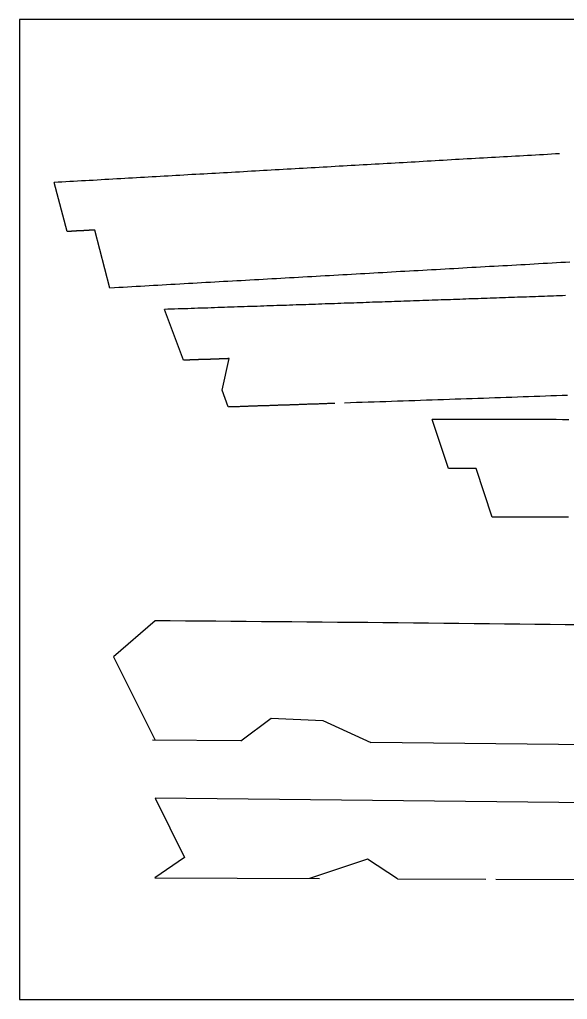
# Model space of a CAD drawing. Extents: x -537 to 363, y 432 to 791.
# Drawn here: x -537.1 to -481.2, y 691.1 to 791.1 of the extents above; entities that cross this region are included whole.
import ezdxf

# ---------------------------------------------------------------- set-up
doc = ezdxf.new("R2010")
doc.units = 0
doc.layers.get('0').update_dxf_attribs({"linetype": 'CONTINUOUS'})
doc.layers.add('90X10', color=1, linetype='CONTINUOUS')

msp = doc.modelspace()

# ---------------------------------------------------------------- linework, layer by layer
for p, q in [((-532.22, 769.44), (-533.54, 774.45)), ((-527.84, 763.68), (-529.4, 769.6)), ((-520.36, 756.31), (-522.27, 761.49)), ((-516.41, 753.25), (-515.7, 756.47)), ((-515.78, 751.54), (-516.41, 753.25)), ((-493.31, 745.26), (-494.97, 750.27)), ((-488.87, 740.3), (-490.5, 745.25)), ((-514.51, 717.45), (-511.39, 719.79)), ((-511.39, 719.79), (-506.14, 719.54)), ((-506.14, 719.54), (-501.24, 717.3)), ((-514.51, 717.45), (-523.5, 717.55)), ((-460.43, 716.85), (-501.24, 717.3)), ((-469.15, 711.03), (-523.24, 711.61)), ((-501.57, 705.4), (-507.49, 703.43)), ((-498.51, 703.39), (-501.57, 705.4)), ((-523.26, 703.48), (-506.49, 703.42)), ((-498.51, 703.39), (-489.51, 703.36)), ((-488.51, 703.35), (-427.44, 703.11))]:
    msp.add_line(p, q)
at = {"linetype": 'CONTINUOUS'}
for p, q in [((-523.24, 729.72), (-527.49, 726.04)), ((-527.49, 726.04), (-523.24, 717.55)), ((-523.24, 711.61), (-520.24, 705.57)), ((-520.24, 705.57), (-523.26, 703.48))]:
    msp.add_line(p, q, dxfattribs=at)
for points in [[(-482, 777.38, 0), (-482.41, 777.36, 0), (-482.82, 777.34, 0), (-483.23, 777.31, 0), (-483.63, 777.29, 0), (-484.04, 777.27, 0), (-484.45, 777.24, 0), (-484.86, 777.22, 0), (-485.27, 777.2, 0), (-485.68, 777.17, 0), (-486.08, 777.15, 0), (-486.49, 777.13, 0), (-486.9, 777.1, 0), (-487.31, 777.08, 0), (-487.72, 777.06, 0), (-488.13, 777.03, 0), (-488.54, 777.01, 0), (-488.95, 776.99, 0), (-489.35, 776.96, 0), (-489.76, 776.94, 0), (-490.17, 776.92, 0), (-490.58, 776.89, 0), (-490.99, 776.87, 0), (-491.4, 776.85, 0), (-491.81, 776.82, 0), (-492.22, 776.8, 0), (-492.62, 776.78, 0), (-493.03, 776.75, 0), (-493.44, 776.73, 0), (-493.85, 776.71, 0), (-494.26, 776.68, 0), (-494.67, 776.66, 0), (-495.08, 776.64, 0), (-495.49, 776.61, 0), (-495.89, 776.59, 0), (-496.3, 776.57, 0), (-496.71, 776.54, 0), (-497.12, 776.52, 0), (-497.53, 776.5, 0), (-497.94, 776.47, 0), (-498.35, 776.45, 0), (-498.75, 776.43, 0), (-499.16, 776.4, 0), (-499.57, 776.38, 0), (-499.98, 776.36, 0), (-500.39, 776.33, 0), (-500.8, 776.31, 0), (-501.2, 776.29, 0), (-501.61, 776.26, 0), (-502.02, 776.24, 0), (-502.43, 776.22, 0), (-502.84, 776.19, 0), (-503.25, 776.17, 0), (-503.65, 776.15, 0), (-504.06, 776.12, 0), (-504.47, 776.1, 0), (-504.88, 776.08, 0), (-505.28, 776.05, 0), (-505.69, 776.03, 0), (-506.1, 776.01, 0), (-506.51, 775.98, 0), (-506.91, 775.96, 0), (-507.32, 775.94, 0), (-507.73, 775.91, 0), (-508.13, 775.89, 0), (-508.54, 775.87, 0), (-508.95, 775.85, 0), (-509.36, 775.82, 0), (-509.76, 775.8, 0), (-510.17, 775.78, 0), (-510.58, 775.75, 0), (-510.98, 775.73, 0), (-511.39, 775.71, 0), (-511.8, 775.68, 0), (-512.2, 775.66, 0), (-512.61, 775.64, 0), (-513.01, 775.61, 0), (-513.42, 775.59, 0), (-513.83, 775.57, 0), (-514.23, 775.54, 0), (-514.64, 775.52, 0), (-515.04, 775.5, 0), (-515.45, 775.48, 0), (-515.85, 775.45, 0), (-516.26, 775.43, 0), (-516.66, 775.41, 0), (-517.07, 775.38, 0), (-517.47, 775.36, 0), (-517.88, 775.34, 0), (-518.28, 775.31, 0), (-518.69, 775.29, 0), (-519.09, 775.27, 0), (-519.5, 775.25, 0), (-519.9, 775.22, 0), (-520.3, 775.2, 0), (-520.71, 775.18, 0), (-521.11, 775.15, 0), (-521.51, 775.13, 0), (-521.92, 775.11, 0), (-522.32, 775.08, 0), (-522.72, 775.06, 0), (-523.13, 775.04, 0), (-523.53, 775.02, 0), (-523.93, 774.99, 0), (-524.33, 774.97, 0), (-524.74, 774.95, 0), (-525.14, 774.92, 0), (-525.54, 774.9, 0), (-525.94, 774.88, 0), (-526.34, 774.86, 0), (-526.74, 774.83, 0), (-527.14, 774.81, 0), (-527.55, 774.79, 0), (-527.95, 774.77, 0), (-528.35, 774.74, 0), (-528.75, 774.72, 0), (-529.15, 774.7, 0), (-529.55, 774.67, 0), (-529.95, 774.65, 0), (-530.35, 774.63, 0), (-530.75, 774.61, 0), (-531.15, 774.59, 0), (-531.55, 774.56, 0), (-531.95, 774.54, 0), (-532.34, 774.52, 0), (-532.74, 774.5, 0), (-533.14, 774.47, 0), (-533.54, 774.45, 0)], [(-529.4, 769.6, 0), (-529.41, 769.6, 0), (-529.42, 769.6, 0), (-529.44, 769.6, 0), (-529.45, 769.6, 0), (-529.46, 769.59, 0), (-529.47, 769.59, 0), (-529.49, 769.59, 0), (-529.5, 769.59, 0), (-529.51, 769.59, 0), (-529.52, 769.59, 0), (-529.54, 769.59, 0), (-529.55, 769.59, 0), (-529.56, 769.59, 0), (-529.58, 769.59, 0), (-529.59, 769.59, 0), (-529.6, 769.59, 0), (-529.61, 769.59, 0), (-529.63, 769.59, 0), (-529.64, 769.58, 0), (-529.65, 769.58, 0), (-529.66, 769.58, 0), (-529.68, 769.58, 0), (-529.69, 769.58, 0), (-529.7, 769.58, 0), (-529.72, 769.58, 0), (-529.73, 769.58, 0), (-529.74, 769.58, 0), (-529.75, 769.58, 0), (-529.76, 769.58, 0), (-529.78, 769.58, 0), (-529.79, 769.58, 0), (-529.8, 769.58, 0), (-529.82, 769.57, 0), (-529.83, 769.57, 0), (-529.84, 769.57, 0), (-529.85, 769.57, 0), (-529.87, 769.57, 0), (-529.88, 769.57, 0), (-529.89, 769.57, 0), (-529.9, 769.57, 0), (-529.92, 769.57, 0), (-529.93, 769.57, 0), (-529.94, 769.57, 0), (-529.96, 769.57, 0), (-529.97, 769.57, 0), (-529.98, 769.57, 0), (-529.99, 769.56, 0), (-530.01, 769.56, 0), (-530.02, 769.56, 0), (-530.03, 769.56, 0), (-530.04, 769.56, 0), (-530.06, 769.56, 0), (-530.07, 769.56, 0), (-530.08, 769.56, 0), (-530.09, 769.56, 0), (-530.11, 769.56, 0), (-530.12, 769.56, 0), (-530.13, 769.56, 0), (-530.14, 769.56, 0), (-530.16, 769.55, 0), (-530.17, 769.55, 0), (-530.18, 769.55, 0), (-530.2, 769.55, 0), (-530.21, 769.55, 0), (-530.22, 769.55, 0), (-530.23, 769.55, 0), (-530.25, 769.55, 0), (-530.26, 769.55, 0), (-530.27, 769.55, 0), (-530.28, 769.55, 0), (-530.3, 769.55, 0), (-530.31, 769.55, 0), (-530.32, 769.55, 0), (-530.34, 769.54, 0), (-530.35, 769.54, 0), (-530.36, 769.54, 0), (-530.37, 769.54, 0), (-530.38, 769.54, 0), (-530.4, 769.54, 0), (-530.41, 769.54, 0), (-530.42, 769.54, 0), (-530.44, 769.54, 0), (-530.45, 769.54, 0), (-530.46, 769.54, 0), (-530.47, 769.54, 0), (-530.49, 769.54, 0), (-530.5, 769.54, 0), (-530.51, 769.53, 0), (-530.52, 769.53, 0), (-530.54, 769.53, 0), (-530.55, 769.53, 0), (-530.56, 769.53, 0), (-530.58, 769.53, 0), (-530.59, 769.53, 0), (-530.6, 769.53, 0), (-530.61, 769.53, 0), (-530.63, 769.53, 0), (-530.64, 769.53, 0), (-530.65, 769.53, 0), (-530.66, 769.53, 0), (-530.68, 769.53, 0), (-530.69, 769.53, 0), (-530.7, 769.52, 0), (-530.71, 769.52, 0), (-530.73, 769.52, 0), (-530.74, 769.52, 0), (-530.75, 769.52, 0), (-530.76, 769.52, 0), (-530.78, 769.52, 0), (-530.79, 769.52, 0), (-530.8, 769.52, 0), (-530.82, 769.52, 0), (-530.83, 769.52, 0), (-530.84, 769.52, 0), (-530.85, 769.52, 0), (-530.87, 769.52, 0), (-530.88, 769.51, 0), (-530.89, 769.51, 0), (-530.9, 769.51, 0), (-530.92, 769.51, 0), (-530.93, 769.51, 0), (-530.94, 769.51, 0), (-530.95, 769.51, 0), (-530.97, 769.51, 0), (-530.98, 769.51, 0), (-530.99, 769.51, 0), (-531, 769.51, 0), (-531.02, 769.51, 0), (-531.03, 769.51, 0), (-531.04, 769.51, 0), (-531.05, 769.5, 0), (-531.07, 769.5, 0), (-531.08, 769.5, 0), (-531.09, 769.5, 0), (-531.11, 769.5, 0), (-531.12, 769.5, 0), (-531.13, 769.5, 0), (-531.14, 769.5, 0), (-531.16, 769.5, 0), (-531.17, 769.5, 0), (-531.18, 769.5, 0), (-531.19, 769.5, 0), (-531.21, 769.5, 0), (-531.22, 769.5, 0), (-531.23, 769.5, 0), (-531.25, 769.5, 0), (-531.26, 769.49, 0), (-531.27, 769.49, 0), (-531.28, 769.49, 0), (-531.3, 769.49, 0), (-531.31, 769.49, 0), (-531.32, 769.49, 0), (-531.33, 769.49, 0), (-531.35, 769.49, 0), (-531.36, 769.49, 0), (-531.37, 769.49, 0), (-531.38, 769.49, 0), (-531.4, 769.49, 0), (-531.41, 769.49, 0), (-531.42, 769.49, 0), (-531.43, 769.48, 0), (-531.45, 769.48, 0), (-531.46, 769.48, 0), (-531.47, 769.48, 0), (-531.49, 769.48, 0), (-531.5, 769.48, 0), (-531.51, 769.48, 0), (-531.52, 769.48, 0), (-531.54, 769.48, 0), (-531.55, 769.48, 0), (-531.56, 769.48, 0), (-531.57, 769.48, 0), (-531.59, 769.48, 0), (-531.6, 769.48, 0), (-531.61, 769.47, 0), (-531.62, 769.47, 0), (-531.64, 769.47, 0), (-531.65, 769.47, 0), (-531.66, 769.47, 0), (-531.67, 769.47, 0), (-531.69, 769.47, 0), (-531.7, 769.47, 0), (-531.71, 769.47, 0), (-531.73, 769.47, 0), (-531.74, 769.47, 0), (-531.75, 769.47, 0), (-531.76, 769.47, 0), (-531.77, 769.47, 0), (-531.79, 769.46, 0), (-531.8, 769.46, 0), (-531.81, 769.46, 0), (-531.83, 769.46, 0), (-531.84, 769.46, 0), (-531.85, 769.46, 0), (-531.86, 769.46, 0), (-531.88, 769.46, 0), (-531.89, 769.46, 0), (-531.9, 769.46, 0), (-531.91, 769.46, 0), (-531.93, 769.46, 0), (-531.94, 769.46, 0), (-531.95, 769.46, 0), (-531.97, 769.45, 0), (-531.98, 769.45, 0), (-531.99, 769.45, 0), (-532, 769.45, 0), (-532.01, 769.45, 0), (-532.03, 769.45, 0), (-532.04, 769.45, 0), (-532.05, 769.45, 0), (-532.07, 769.45, 0), (-532.08, 769.45, 0), (-532.09, 769.45, 0), (-532.1, 769.45, 0), (-532.12, 769.45, 0), (-532.13, 769.45, 0), (-532.14, 769.44, 0), (-532.15, 769.44, 0), (-532.17, 769.44, 0), (-532.18, 769.44, 0), (-532.19, 769.44, 0), (-532.2, 769.44, 0), (-532.22, 769.44, 0)], [(-480.95, 766.32, 0), (-481.4, 766.29, 0), (-481.86, 766.27, 0), (-482.31, 766.24, 0), (-482.76, 766.22, 0), (-483.22, 766.19, 0), (-483.67, 766.17, 0), (-484.13, 766.14, 0), (-484.58, 766.12, 0), (-485.04, 766.09, 0), (-485.49, 766.06, 0), (-485.95, 766.04, 0), (-486.4, 766.01, 0), (-486.86, 765.99, 0), (-487.31, 765.96, 0), (-487.77, 765.94, 0), (-488.22, 765.91, 0), (-488.68, 765.88, 0), (-489.13, 765.86, 0), (-489.58, 765.83, 0), (-490.04, 765.81, 0), (-490.49, 765.78, 0), (-490.95, 765.76, 0), (-491.4, 765.73, 0), (-491.86, 765.7, 0), (-492.31, 765.68, 0), (-492.76, 765.65, 0), (-493.22, 765.63, 0), (-493.67, 765.6, 0), (-494.13, 765.58, 0), (-494.58, 765.55, 0), (-495.04, 765.52, 0), (-495.49, 765.5, 0), (-495.94, 765.47, 0), (-496.4, 765.45, 0), (-496.85, 765.42, 0), (-497.31, 765.4, 0), (-497.76, 765.37, 0), (-498.21, 765.35, 0), (-498.67, 765.32, 0), (-499.12, 765.29, 0), (-499.57, 765.27, 0), (-500.03, 765.24, 0), (-500.48, 765.22, 0), (-500.93, 765.19, 0), (-501.38, 765.17, 0), (-501.84, 765.14, 0), (-502.29, 765.12, 0), (-502.74, 765.09, 0), (-503.2, 765.06, 0), (-503.65, 765.04, 0), (-504.1, 765.01, 0), (-504.55, 764.99, 0), (-505, 764.96, 0), (-505.46, 764.94, 0), (-505.91, 764.91, 0), (-506.36, 764.88, 0), (-506.81, 764.86, 0), (-507.26, 764.83, 0), (-507.71, 764.81, 0), (-508.17, 764.78, 0), (-508.62, 764.76, 0), (-509.07, 764.73, 0), (-509.52, 764.71, 0), (-509.97, 764.68, 0), (-510.42, 764.66, 0), (-510.87, 764.63, 0), (-511.32, 764.61, 0), (-511.77, 764.58, 0), (-512.22, 764.55, 0), (-512.67, 764.53, 0), (-513.12, 764.5, 0), (-513.57, 764.48, 0), (-514.02, 764.45, 0), (-514.47, 764.43, 0), (-514.91, 764.4, 0), (-515.36, 764.38, 0), (-515.81, 764.35, 0), (-516.26, 764.33, 0), (-516.71, 764.3, 0), (-517.16, 764.28, 0), (-517.6, 764.25, 0), (-518.05, 764.23, 0), (-518.5, 764.2, 0), (-518.95, 764.18, 0), (-519.39, 764.15, 0), (-519.84, 764.13, 0), (-520.28, 764.1, 0), (-520.73, 764.08, 0), (-521.18, 764.05, 0), (-521.62, 764.03, 0), (-522.07, 764, 0), (-522.51, 763.98, 0), (-522.96, 763.95, 0), (-523.4, 763.93, 0), (-523.85, 763.9, 0), (-524.29, 763.88, 0), (-524.74, 763.85, 0), (-525.18, 763.83, 0), (-525.62, 763.8, 0), (-526.07, 763.78, 0), (-526.51, 763.75, 0), (-526.95, 763.73, 0), (-527.39, 763.7, 0), (-527.84, 763.68, 0)], [(-481.39, 762.9, 0), (-481.69, 762.89, 0), (-482, 762.88, 0), (-482.3, 762.87, 0), (-482.61, 762.86, 0), (-482.91, 762.85, 0), (-483.21, 762.84, 0), (-483.52, 762.83, 0), (-483.82, 762.82, 0), (-484.13, 762.81, 0), (-484.44, 762.79, 0), (-484.74, 762.78, 0), (-485.05, 762.77, 0), (-485.35, 762.76, 0), (-485.66, 762.75, 0), (-485.97, 762.74, 0), (-486.28, 762.73, 0), (-486.58, 762.72, 0), (-486.89, 762.71, 0), (-487.2, 762.7, 0), (-487.51, 762.69, 0), (-487.82, 762.68, 0), (-488.13, 762.67, 0), (-488.44, 762.65, 0), (-488.75, 762.64, 0), (-489.06, 762.63, 0), (-489.37, 762.62, 0), (-489.68, 762.61, 0), (-489.99, 762.6, 0), (-490.3, 762.59, 0), (-490.61, 762.58, 0), (-490.92, 762.57, 0), (-491.24, 762.56, 0), (-491.55, 762.55, 0), (-491.86, 762.53, 0), (-492.17, 762.52, 0), (-492.49, 762.51, 0), (-492.8, 762.5, 0), (-493.11, 762.49, 0), (-493.43, 762.48, 0), (-493.74, 762.47, 0), (-494.06, 762.46, 0), (-494.37, 762.45, 0), (-494.69, 762.44, 0), (-495, 762.43, 0), (-495.32, 762.41, 0), (-495.63, 762.4, 0), (-495.95, 762.39, 0), (-496.27, 762.38, 0), (-496.59, 762.37, 0), (-496.9, 762.36, 0), (-497.22, 762.35, 0), (-497.54, 762.34, 0), (-497.86, 762.33, 0), (-498.18, 762.32, 0), (-498.5, 762.3, 0), (-498.81, 762.29, 0), (-499.13, 762.28, 0), (-499.45, 762.27, 0), (-499.77, 762.26, 0), (-500.09, 762.25, 0), (-500.42, 762.24, 0), (-500.74, 762.23, 0), (-501.06, 762.22, 0), (-501.38, 762.21, 0), (-501.7, 762.19, 0), (-502.02, 762.18, 0), (-502.35, 762.17, 0), (-502.67, 762.16, 0), (-502.99, 762.15, 0), (-503.31, 762.14, 0), (-503.64, 762.13, 0), (-503.96, 762.12, 0), (-504.29, 762.1, 0), (-504.61, 762.09, 0), (-504.94, 762.08, 0), (-505.26, 762.07, 0), (-505.59, 762.06, 0), (-505.91, 762.05, 0), (-506.24, 762.04, 0), (-506.57, 762.03, 0), (-506.89, 762.01, 0), (-507.22, 762, 0), (-507.55, 761.99, 0), (-507.88, 761.98, 0), (-508.2, 761.97, 0), (-508.53, 761.96, 0), (-508.86, 761.95, 0), (-509.19, 761.94, 0), (-509.52, 761.92, 0), (-509.85, 761.91, 0), (-510.18, 761.9, 0), (-510.51, 761.89, 0), (-510.84, 761.88, 0), (-511.17, 761.87, 0), (-511.5, 761.86, 0), (-511.83, 761.85, 0), (-512.16, 761.84, 0), (-512.5, 761.82, 0), (-512.83, 761.81, 0), (-513.16, 761.8, 0), (-513.5, 761.79, 0), (-513.83, 761.78, 0), (-514.16, 761.77, 0), (-514.5, 761.76, 0), (-514.83, 761.75, 0), (-515.17, 761.73, 0), (-515.5, 761.72, 0), (-515.84, 761.71, 0), (-516.17, 761.7, 0), (-516.51, 761.69, 0), (-516.84, 761.68, 0), (-517.18, 761.66, 0), (-517.52, 761.65, 0), (-517.86, 761.64, 0), (-518.19, 761.63, 0), (-518.53, 761.62, 0), (-518.87, 761.61, 0), (-519.21, 761.6, 0), (-519.55, 761.59, 0), (-519.89, 761.57, 0), (-520.23, 761.56, 0), (-520.57, 761.55, 0), (-520.9, 761.54, 0), (-521.25, 761.53, 0), (-521.59, 761.52, 0), (-521.93, 761.51, 0), (-522.27, 761.5, 0)], [(-517.61, 756.4, 0), (-517.64, 756.4, 0), (-517.66, 756.4, 0), (-517.68, 756.4, 0), (-517.7, 756.4, 0), (-517.72, 756.4, 0), (-517.74, 756.4, 0), (-517.76, 756.4, 0), (-517.79, 756.4, 0), (-517.81, 756.4, 0), (-517.83, 756.4, 0), (-517.85, 756.4, 0), (-517.87, 756.4, 0), (-517.89, 756.39, 0), (-517.92, 756.39, 0), (-517.94, 756.39, 0), (-517.96, 756.39, 0), (-517.98, 756.39, 0), (-518, 756.39, 0), (-518.02, 756.39, 0), (-518.05, 756.39, 0), (-518.07, 756.39, 0), (-518.09, 756.39, 0), (-518.11, 756.39, 0), (-518.13, 756.39, 0), (-518.15, 756.39, 0), (-518.17, 756.39, 0), (-518.2, 756.38, 0), (-518.22, 756.38, 0), (-518.24, 756.38, 0), (-518.26, 756.38, 0), (-518.28, 756.38, 0), (-518.3, 756.38, 0), (-518.33, 756.38, 0), (-518.35, 756.38, 0), (-518.37, 756.38, 0), (-518.39, 756.38, 0), (-518.41, 756.38, 0), (-518.43, 756.38, 0), (-518.46, 756.38, 0), (-518.48, 756.38, 0), (-518.5, 756.38, 0), (-518.52, 756.37, 0), (-518.54, 756.37, 0), (-518.56, 756.37, 0), (-518.59, 756.37, 0), (-518.61, 756.37, 0), (-518.63, 756.37, 0), (-518.65, 756.37, 0), (-518.67, 756.37, 0), (-518.69, 756.37, 0), (-518.72, 756.37, 0), (-518.74, 756.37, 0), (-518.76, 756.37, 0), (-518.78, 756.37, 0), (-518.8, 756.37, 0), (-518.82, 756.36, 0), (-518.85, 756.36, 0), (-518.87, 756.36, 0), (-518.89, 756.36, 0), (-518.91, 756.36, 0), (-518.93, 756.36, 0), (-518.95, 756.36, 0), (-518.98, 756.36, 0), (-519, 756.36, 0), (-519.02, 756.36, 0), (-519.04, 756.36, 0), (-519.06, 756.36, 0), (-519.08, 756.36, 0), (-519.11, 756.36, 0), (-519.13, 756.35, 0), (-519.15, 756.35, 0), (-519.17, 756.35, 0), (-519.19, 756.35, 0), (-519.21, 756.35, 0), (-519.24, 756.35, 0), (-519.26, 756.35, 0), (-519.28, 756.35, 0), (-519.3, 756.35, 0), (-519.32, 756.35, 0), (-519.34, 756.35, 0), (-519.37, 756.35, 0), (-519.39, 756.35, 0), (-519.41, 756.34, 0), (-519.43, 756.34, 0), (-519.45, 756.34, 0), (-519.47, 756.34, 0), (-519.5, 756.34, 0), (-519.52, 756.34, 0), (-519.54, 756.34, 0), (-519.56, 756.34, 0), (-519.58, 756.34, 0), (-519.6, 756.34, 0), (-519.62, 756.34, 0), (-519.65, 756.34, 0), (-519.67, 756.34, 0), (-519.69, 756.34, 0), (-519.71, 756.33, 0), (-519.73, 756.33, 0), (-519.76, 756.33, 0), (-519.78, 756.33, 0), (-519.8, 756.33, 0), (-519.82, 756.33, 0), (-519.84, 756.33, 0), (-519.86, 756.33, 0), (-519.89, 756.33, 0), (-519.91, 756.33, 0), (-519.93, 756.33, 0), (-519.95, 756.33, 0), (-519.97, 756.33, 0), (-519.99, 756.33, 0), (-520.02, 756.32, 0), (-520.04, 756.32, 0), (-520.06, 756.32, 0), (-520.08, 756.32, 0), (-520.1, 756.32, 0), (-520.12, 756.32, 0), (-520.15, 756.32, 0), (-520.17, 756.32, 0), (-520.19, 756.32, 0), (-520.21, 756.32, 0), (-520.23, 756.32, 0), (-520.25, 756.32, 0), (-520.28, 756.32, 0), (-520.3, 756.32, 0), (-520.32, 756.31, 0), (-520.34, 756.31, 0), (-520.36, 756.31, 0)], [(-515.7, 756.47, 0), (-515.71, 756.47, 0), (-515.72, 756.47, 0), (-515.72, 756.47, 0), (-515.73, 756.47, 0), (-515.74, 756.47, 0), (-515.75, 756.47, 0), (-515.76, 756.47, 0), (-515.77, 756.47, 0), (-515.77, 756.47, 0), (-515.78, 756.47, 0), (-515.79, 756.47, 0), (-515.8, 756.47, 0), (-515.81, 756.47, 0), (-515.82, 756.47, 0), (-515.83, 756.47, 0), (-515.84, 756.46, 0), (-515.84, 756.46, 0), (-515.85, 756.46, 0), (-515.86, 756.46, 0), (-515.87, 756.46, 0), (-515.88, 756.46, 0), (-515.89, 756.46, 0), (-515.89, 756.46, 0), (-515.9, 756.46, 0), (-515.91, 756.46, 0), (-515.92, 756.46, 0), (-515.93, 756.46, 0), (-515.94, 756.46, 0), (-515.95, 756.46, 0), (-515.96, 756.46, 0), (-515.96, 756.46, 0), (-515.97, 756.46, 0), (-515.98, 756.46, 0), (-515.99, 756.46, 0), (-516, 756.46, 0), (-516.01, 756.46, 0), (-516.01, 756.46, 0), (-516.02, 756.46, 0), (-516.03, 756.46, 0), (-516.04, 756.46, 0), (-516.05, 756.46, 0), (-516.06, 756.46, 0), (-516.07, 756.46, 0), (-516.08, 756.46, 0), (-516.08, 756.46, 0), (-516.09, 756.46, 0), (-516.1, 756.46, 0), (-516.11, 756.46, 0), (-516.12, 756.46, 0), (-516.13, 756.46, 0), (-516.13, 756.45, 0), (-516.14, 756.45, 0), (-516.15, 756.45, 0), (-516.16, 756.45, 0), (-516.17, 756.45, 0), (-516.18, 756.45, 0), (-516.19, 756.45, 0), (-516.2, 756.45, 0), (-516.2, 756.45, 0), (-516.21, 756.45, 0), (-516.22, 756.45, 0), (-516.23, 756.45, 0), (-516.24, 756.45, 0), (-516.25, 756.45, 0), (-516.25, 756.45, 0), (-516.26, 756.45, 0), (-516.27, 756.45, 0), (-516.28, 756.45, 0), (-516.29, 756.45, 0), (-516.3, 756.45, 0), (-516.31, 756.45, 0), (-516.32, 756.45, 0), (-516.32, 756.45, 0), (-516.33, 756.45, 0), (-516.34, 756.45, 0), (-516.35, 756.45, 0), (-516.36, 756.45, 0), (-516.37, 756.45, 0), (-516.38, 756.45, 0), (-516.38, 756.45, 0), (-516.39, 756.45, 0), (-516.4, 756.45, 0), (-516.41, 756.45, 0), (-516.42, 756.45, 0), (-516.43, 756.44, 0), (-516.44, 756.44, 0), (-516.44, 756.44, 0), (-516.45, 756.44, 0), (-516.46, 756.44, 0), (-516.47, 756.44, 0), (-516.48, 756.44, 0), (-516.49, 756.44, 0), (-516.5, 756.44, 0), (-516.5, 756.44, 0), (-516.51, 756.44, 0), (-516.52, 756.44, 0), (-516.53, 756.44, 0), (-516.54, 756.44, 0), (-516.55, 756.44, 0), (-516.56, 756.44, 0), (-516.57, 756.44, 0), (-516.57, 756.44, 0), (-516.58, 756.44, 0), (-516.59, 756.44, 0), (-516.6, 756.44, 0), (-516.61, 756.44, 0), (-516.62, 756.44, 0), (-516.62, 756.44, 0), (-516.63, 756.44, 0), (-516.64, 756.44, 0), (-516.65, 756.44, 0), (-516.66, 756.44, 0), (-516.67, 756.44, 0), (-516.68, 756.44, 0), (-516.68, 756.44, 0), (-516.69, 756.44, 0), (-516.7, 756.43, 0), (-516.71, 756.43, 0), (-516.72, 756.43, 0), (-516.73, 756.43, 0), (-516.74, 756.43, 0), (-516.75, 756.43, 0), (-516.75, 756.43, 0), (-516.76, 756.43, 0), (-516.77, 756.43, 0), (-516.78, 756.43, 0), (-516.79, 756.43, 0), (-516.8, 756.43, 0), (-516.8, 756.43, 0), (-516.81, 756.43, 0), (-516.82, 756.43, 0), (-516.83, 756.43, 0), (-516.84, 756.43, 0), (-516.85, 756.43, 0), (-516.86, 756.43, 0), (-516.87, 756.43, 0), (-516.87, 756.43, 0), (-516.88, 756.43, 0), (-516.89, 756.43, 0), (-516.9, 756.43, 0), (-516.91, 756.43, 0), (-516.92, 756.43, 0), (-516.93, 756.43, 0), (-516.93, 756.43, 0), (-516.94, 756.43, 0), (-516.95, 756.43, 0), (-516.96, 756.43, 0), (-516.97, 756.43, 0), (-516.98, 756.43, 0), (-516.99, 756.43, 0), (-516.99, 756.42, 0), (-517, 756.42, 0), (-517.01, 756.42, 0), (-517.02, 756.42, 0), (-517.03, 756.42, 0), (-517.04, 756.42, 0), (-517.05, 756.42, 0), (-517.05, 756.42, 0), (-517.06, 756.42, 0), (-517.07, 756.42, 0), (-517.08, 756.42, 0), (-517.09, 756.42, 0), (-517.1, 756.42, 0), (-517.11, 756.42, 0), (-517.12, 756.42, 0), (-517.12, 756.42, 0), (-517.13, 756.42, 0), (-517.14, 756.42, 0), (-517.15, 756.42, 0), (-517.16, 756.42, 0), (-517.17, 756.42, 0), (-517.17, 756.42, 0), (-517.18, 756.42, 0), (-517.19, 756.42, 0), (-517.2, 756.42, 0), (-517.21, 756.42, 0), (-517.22, 756.42, 0), (-517.23, 756.42, 0), (-517.24, 756.42, 0), (-517.24, 756.42, 0), (-517.25, 756.42, 0), (-517.26, 756.42, 0), (-517.27, 756.42, 0), (-517.28, 756.42, 0), (-517.29, 756.42, 0), (-517.3, 756.41, 0), (-517.3, 756.41, 0), (-517.31, 756.41, 0), (-517.32, 756.41, 0), (-517.33, 756.41, 0), (-517.34, 756.41, 0), (-517.35, 756.41, 0), (-517.36, 756.41, 0), (-517.36, 756.41, 0), (-517.37, 756.41, 0), (-517.38, 756.41, 0), (-517.39, 756.41, 0), (-517.4, 756.41, 0), (-517.41, 756.41, 0), (-517.42, 756.41, 0), (-517.42, 756.41, 0), (-517.43, 756.41, 0), (-517.44, 756.41, 0), (-517.45, 756.41, 0), (-517.46, 756.41, 0), (-517.47, 756.41, 0), (-517.48, 756.41, 0), (-517.49, 756.41, 0), (-517.49, 756.41, 0), (-517.5, 756.41, 0), (-517.51, 756.41, 0), (-517.52, 756.41, 0), (-517.53, 756.41, 0), (-517.54, 756.41, 0), (-517.54, 756.41, 0), (-517.55, 756.41, 0), (-517.56, 756.41, 0), (-517.57, 756.41, 0), (-517.58, 756.41, 0), (-517.59, 756.4, 0), (-517.6, 756.4, 0), (-517.61, 756.4, 0), (-517.61, 756.4, 0)], [(-481.18, 752.72, 0), (-481.74, 752.7, 0), (-482.31, 752.68, 0), (-482.87, 752.66, 0), (-483.44, 752.64, 0), (-484.01, 752.62, 0), (-484.58, 752.6, 0), (-485.15, 752.58, 0), (-485.72, 752.56, 0), (-486.29, 752.54, 0), (-486.86, 752.52, 0), (-487.44, 752.5, 0), (-488.01, 752.48, 0), (-488.59, 752.46, 0), (-489.17, 752.44, 0), (-489.74, 752.42, 0), (-490.32, 752.4, 0), (-490.9, 752.38, 0), (-491.48, 752.36, 0), (-492.06, 752.34, 0), (-492.65, 752.32, 0), (-493.23, 752.3, 0), (-493.82, 752.28, 0), (-494.4, 752.26, 0), (-494.99, 752.24, 0), (-495.58, 752.22, 0), (-496.17, 752.2, 0), (-496.75, 752.18, 0), (-497.35, 752.16, 0), (-497.94, 752.14, 0), (-498.53, 752.12, 0), (-499.12, 752.1, 0), (-499.72, 752.08, 0), (-500.31, 752.06, 0), (-500.91, 752.04, 0), (-501.51, 752.02, 0), (-502.11, 752, 0), (-502.7, 751.98, 0), (-503.31, 751.96, 0), (-503.91, 751.93, 0)], [(-504.91, 751.9, 0), (-504.99, 751.9, 0), (-505.08, 751.89, 0), (-505.16, 751.89, 0), (-505.25, 751.89, 0), (-505.33, 751.89, 0), (-505.41, 751.88, 0), (-505.5, 751.88, 0), (-505.58, 751.88, 0), (-505.67, 751.88, 0), (-505.75, 751.87, 0), (-505.84, 751.87, 0), (-505.92, 751.87, 0), (-506, 751.86, 0), (-506.09, 751.86, 0), (-506.17, 751.86, 0), (-506.26, 751.86, 0), (-506.34, 751.85, 0), (-506.43, 751.85, 0), (-506.51, 751.85, 0), (-506.6, 751.84, 0), (-506.68, 751.84, 0), (-506.77, 751.84, 0), (-506.85, 751.84, 0), (-506.94, 751.83, 0), (-507.02, 751.83, 0), (-507.11, 751.83, 0), (-507.19, 751.82, 0), (-507.28, 751.82, 0), (-507.36, 751.82, 0), (-507.45, 751.82, 0), (-507.53, 751.81, 0), (-507.62, 751.81, 0), (-507.7, 751.81, 0), (-507.79, 751.8, 0), (-507.87, 751.8, 0), (-507.96, 751.8, 0), (-508.04, 751.79, 0), (-508.13, 751.79, 0), (-508.21, 751.79, 0), (-508.3, 751.79, 0), (-508.38, 751.78, 0), (-508.47, 751.78, 0), (-508.55, 751.78, 0), (-508.64, 751.77, 0), (-508.72, 751.77, 0), (-508.81, 751.77, 0), (-508.89, 751.77, 0), (-508.98, 751.76, 0), (-509.06, 751.76, 0), (-509.15, 751.76, 0), (-509.23, 751.75, 0), (-509.32, 751.75, 0), (-509.4, 751.75, 0), (-509.49, 751.75, 0), (-509.58, 751.74, 0), (-509.66, 751.74, 0), (-509.75, 751.74, 0), (-509.83, 751.74, 0), (-509.92, 751.73, 0), (-510, 751.73, 0), (-510.09, 751.73, 0), (-510.17, 751.72, 0), (-510.26, 751.72, 0), (-510.35, 751.72, 0), (-510.43, 751.71, 0), (-510.52, 751.71, 0), (-510.6, 751.71, 0), (-510.69, 751.71, 0), (-510.77, 751.7, 0), (-510.86, 751.7, 0), (-510.94, 751.7, 0), (-511.03, 751.69, 0), (-511.12, 751.69, 0), (-511.2, 751.69, 0), (-511.29, 751.69, 0), (-511.37, 751.68, 0), (-511.46, 751.68, 0), (-511.55, 751.68, 0), (-511.63, 751.67, 0), (-511.72, 751.67, 0), (-511.8, 751.67, 0), (-511.89, 751.66, 0), (-511.98, 751.66, 0), (-512.06, 751.66, 0), (-512.15, 751.66, 0), (-512.23, 751.65, 0), (-512.32, 751.65, 0), (-512.41, 751.65, 0), (-512.49, 751.64, 0), (-512.58, 751.64, 0), (-512.66, 751.64, 0), (-512.75, 751.64, 0), (-512.84, 751.63, 0), (-512.92, 751.63, 0), (-513.01, 751.63, 0), (-513.1, 751.62, 0), (-513.18, 751.62, 0), (-513.27, 751.62, 0), (-513.36, 751.62, 0), (-513.44, 751.61, 0), (-513.53, 751.61, 0), (-513.61, 751.61, 0), (-513.7, 751.61, 0), (-513.79, 751.6, 0), (-513.87, 751.6, 0), (-513.96, 751.6, 0), (-514.05, 751.59, 0), (-514.13, 751.59, 0), (-514.22, 751.59, 0), (-514.3, 751.59, 0), (-514.39, 751.58, 0), (-514.48, 751.58, 0), (-514.57, 751.58, 0), (-514.65, 751.57, 0), (-514.74, 751.57, 0), (-514.83, 751.57, 0), (-514.91, 751.56, 0), (-515, 751.56, 0), (-515.09, 751.56, 0), (-515.17, 751.56, 0), (-515.26, 751.55, 0), (-515.35, 751.55, 0), (-515.43, 751.55, 0), (-515.52, 751.54, 0), (-515.61, 751.54, 0), (-515.69, 751.54, 0), (-515.78, 751.53, 0)], [(-481.05, 750.24, 0), (-481.69, 750.24, 0), (-482.34, 750.25, 0), (-482.99, 750.25, 0), (-483.64, 750.25, 0), (-484.3, 750.25, 0), (-484.95, 750.25, 0), (-485.61, 750.25, 0), (-486.27, 750.25, 0), (-486.93, 750.25, 0), (-487.59, 750.25, 0), (-488.25, 750.25, 0), (-488.92, 750.25, 0), (-489.58, 750.26, 0), (-490.25, 750.26, 0), (-490.92, 750.26, 0), (-491.59, 750.26, 0), (-492.26, 750.26, 0), (-492.94, 750.26, 0), (-493.61, 750.26, 0), (-494.29, 750.27, 0), (-494.97, 750.27, 0)], [(-490.5, 745.25, 0), (-490.52, 745.25, 0), (-490.53, 745.25, 0), (-490.54, 745.25, 0), (-490.55, 745.25, 0), (-490.57, 745.25, 0), (-490.58, 745.25, 0), (-490.59, 745.25, 0), (-490.6, 745.25, 0), (-490.62, 745.25, 0), (-490.63, 745.25, 0), (-490.64, 745.25, 0), (-490.65, 745.25, 0), (-490.67, 745.25, 0), (-490.68, 745.25, 0), (-490.69, 745.25, 0), (-490.7, 745.25, 0), (-490.72, 745.25, 0), (-490.73, 745.25, 0), (-490.74, 745.25, 0), (-490.75, 745.25, 0), (-490.77, 745.25, 0), (-490.78, 745.25, 0), (-490.79, 745.25, 0), (-490.8, 745.25, 0), (-490.82, 745.25, 0), (-490.83, 745.25, 0), (-490.84, 745.25, 0), (-490.86, 745.25, 0), (-490.87, 745.25, 0), (-490.88, 745.25, 0), (-490.89, 745.25, 0), (-490.9, 745.25, 0), (-490.92, 745.25, 0), (-490.93, 745.25, 0), (-490.94, 745.25, 0), (-490.95, 745.25, 0), (-490.97, 745.25, 0), (-490.98, 745.25, 0), (-490.99, 745.25, 0), (-491.01, 745.25, 0), (-491.02, 745.25, 0), (-491.03, 745.25, 0), (-491.04, 745.25, 0), (-491.06, 745.25, 0), (-491.07, 745.25, 0), (-491.08, 745.25, 0), (-491.09, 745.25, 0), (-491.11, 745.25, 0), (-491.12, 745.25, 0), (-491.13, 745.25, 0), (-491.14, 745.25, 0), (-491.16, 745.25, 0), (-491.17, 745.25, 0), (-491.18, 745.25, 0), (-491.19, 745.25, 0), (-491.21, 745.25, 0), (-491.22, 745.25, 0), (-491.23, 745.25, 0), (-491.24, 745.25, 0), (-491.26, 745.25, 0), (-491.27, 745.25, 0), (-491.28, 745.25, 0), (-491.3, 745.25, 0), (-491.31, 745.25, 0), (-491.32, 745.25, 0), (-491.33, 745.25, 0), (-491.35, 745.25, 0), (-491.36, 745.25, 0), (-491.37, 745.25, 0), (-491.38, 745.25, 0), (-491.4, 745.25, 0), (-491.41, 745.25, 0), (-491.42, 745.25, 0), (-491.43, 745.25, 0), (-491.45, 745.25, 0), (-491.46, 745.25, 0), (-491.47, 745.25, 0), (-491.48, 745.25, 0), (-491.5, 745.25, 0), (-491.51, 745.25, 0), (-491.52, 745.25, 0), (-491.53, 745.25, 0), (-491.55, 745.25, 0), (-491.56, 745.25, 0), (-491.57, 745.25, 0), (-491.58, 745.25, 0), (-491.6, 745.25, 0), (-491.61, 745.25, 0), (-491.62, 745.25, 0), (-491.63, 745.25, 0), (-491.65, 745.25, 0), (-491.66, 745.25, 0), (-491.67, 745.25, 0), (-491.69, 745.25, 0), (-491.7, 745.25, 0), (-491.71, 745.25, 0), (-491.72, 745.25, 0), (-491.74, 745.25, 0), (-491.75, 745.25, 0), (-491.76, 745.25, 0), (-491.77, 745.25, 0), (-491.79, 745.25, 0), (-491.8, 745.25, 0), (-491.81, 745.25, 0), (-491.82, 745.25, 0), (-491.84, 745.25, 0), (-491.85, 745.25, 0), (-491.86, 745.25, 0), (-491.87, 745.25, 0), (-491.89, 745.25, 0), (-491.9, 745.25, 0), (-491.91, 745.25, 0), (-491.93, 745.25, 0), (-491.94, 745.25, 0), (-491.95, 745.25, 0), (-491.96, 745.25, 0), (-491.98, 745.25, 0), (-491.99, 745.25, 0), (-492, 745.25, 0), (-492.01, 745.25, 0), (-492.02, 745.25, 0), (-492.04, 745.25, 0), (-492.05, 745.25, 0), (-492.06, 745.25, 0), (-492.08, 745.25, 0), (-492.09, 745.25, 0), (-492.1, 745.25, 0), (-492.11, 745.25, 0), (-492.13, 745.25, 0), (-492.14, 745.25, 0), (-492.15, 745.25, 0), (-492.16, 745.25, 0), (-492.18, 745.25, 0), (-492.19, 745.25, 0), (-492.2, 745.25, 0), (-492.21, 745.25, 0), (-492.23, 745.25, 0), (-492.24, 745.25, 0), (-492.25, 745.25, 0), (-492.26, 745.25, 0), (-492.28, 745.25, 0), (-492.29, 745.25, 0), (-492.3, 745.25, 0), (-492.32, 745.25, 0), (-492.33, 745.25, 0), (-492.34, 745.25, 0), (-492.35, 745.25, 0), (-492.37, 745.25, 0), (-492.38, 745.25, 0), (-492.39, 745.25, 0), (-492.4, 745.25, 0), (-492.42, 745.25, 0), (-492.43, 745.25, 0), (-492.44, 745.25, 0), (-492.45, 745.25, 0), (-492.47, 745.25, 0), (-492.48, 745.25, 0), (-492.49, 745.25, 0), (-492.5, 745.25, 0), (-492.52, 745.25, 0), (-492.53, 745.25, 0), (-492.54, 745.25, 0), (-492.56, 745.25, 0), (-492.57, 745.25, 0), (-492.58, 745.25, 0), (-492.59, 745.25, 0), (-492.61, 745.25, 0), (-492.62, 745.25, 0), (-492.63, 745.25, 0), (-492.64, 745.25, 0), (-492.66, 745.25, 0), (-492.67, 745.25, 0), (-492.68, 745.25, 0), (-492.69, 745.25, 0), (-492.71, 745.25, 0), (-492.72, 745.25, 0), (-492.73, 745.25, 0), (-492.75, 745.25, 0), (-492.76, 745.25, 0), (-492.77, 745.25, 0), (-492.78, 745.25, 0), (-492.8, 745.25, 0), (-492.81, 745.25, 0), (-492.82, 745.25, 0), (-492.83, 745.25, 0), (-492.85, 745.25, 0), (-492.86, 745.25, 0), (-492.87, 745.25, 0), (-492.88, 745.25, 0), (-492.9, 745.25, 0), (-492.91, 745.25, 0), (-492.92, 745.26, 0), (-492.94, 745.26, 0), (-492.95, 745.26, 0), (-492.96, 745.26, 0), (-492.97, 745.26, 0), (-492.99, 745.26, 0), (-493, 745.26, 0), (-493.01, 745.26, 0), (-493.02, 745.26, 0), (-493.04, 745.26, 0), (-493.05, 745.26, 0), (-493.06, 745.26, 0), (-493.07, 745.26, 0), (-493.09, 745.26, 0), (-493.1, 745.26, 0), (-493.11, 745.26, 0), (-493.12, 745.26, 0), (-493.14, 745.26, 0), (-493.15, 745.26, 0), (-493.16, 745.26, 0), (-493.18, 745.26, 0), (-493.19, 745.26, 0), (-493.2, 745.26, 0), (-493.21, 745.26, 0), (-493.23, 745.26, 0), (-493.24, 745.26, 0), (-493.25, 745.26, 0), (-493.26, 745.26, 0), (-493.28, 745.26, 0), (-493.29, 745.26, 0), (-493.3, 745.26, 0), (-493.31, 745.26, 0)], [(-481.08, 740.28, 0), (-481.32, 740.29, 0), (-481.56, 740.29, 0), (-481.81, 740.29, 0), (-482.05, 740.29, 0), (-482.29, 740.29, 0), (-482.53, 740.29, 0), (-482.77, 740.29, 0), (-483.01, 740.29, 0), (-483.25, 740.29, 0), (-483.5, 740.29, 0), (-483.74, 740.29, 0), (-483.98, 740.29, 0), (-484.22, 740.29, 0), (-484.47, 740.29, 0), (-484.71, 740.29, 0), (-484.95, 740.29, 0), (-485.2, 740.29, 0), (-485.44, 740.29, 0), (-485.68, 740.3, 0), (-485.93, 740.3, 0), (-486.17, 740.3, 0), (-486.42, 740.3, 0), (-486.66, 740.3, 0), (-486.91, 740.3, 0), (-487.15, 740.3, 0), (-487.4, 740.3, 0), (-487.64, 740.3, 0), (-487.89, 740.3, 0), (-488.13, 740.3, 0), (-488.38, 740.3, 0), (-488.62, 740.3, 0), (-488.87, 740.3, 0)]]:
    msp.add_polyline3d(points)
msp.add_arc((-599.89, -9270.05), 10000.06, 89.276726, 89.560905)
at = {"layer": '90X10', "color": 1, "linetype": 'CONTINUOUS'}
msp.add_lwpolyline([(-537.06, 691.08), (362.94, 691.08), (362.94, 791.08), (-537.06, 791.08)], close=True, dxfattribs=at)

doc.saveas('drawing.dxf')
